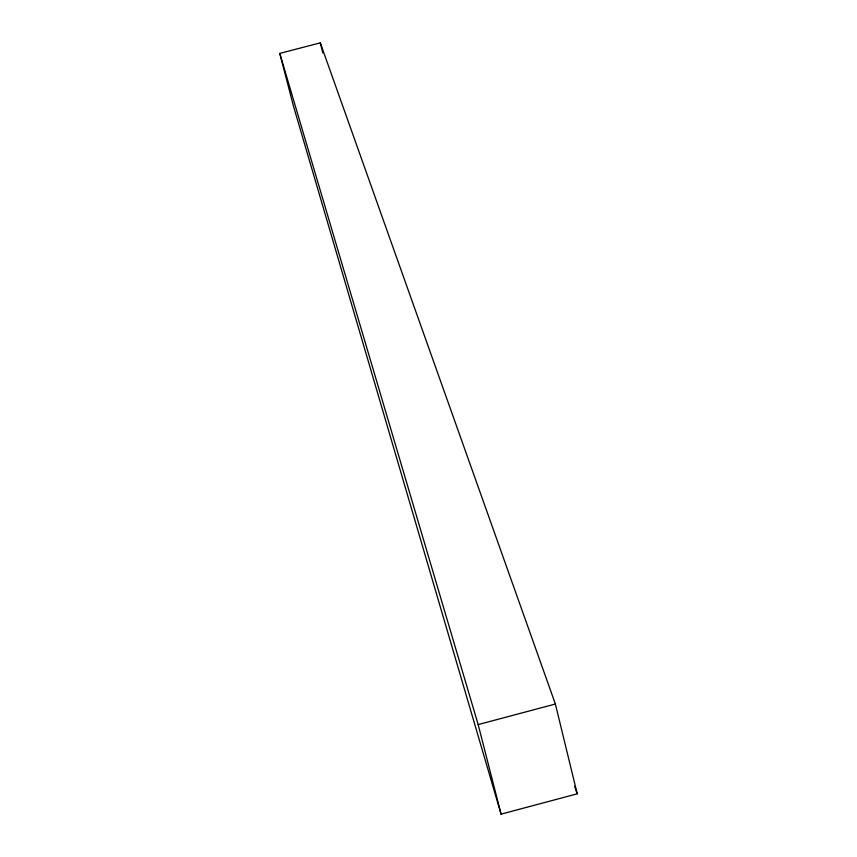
<?xml version="1.0" encoding="UTF-8"?>
<svg xmlns="http://www.w3.org/2000/svg" width="857" height="857" viewBox="0 0 857 857"><rect width="100%" height="100%" fill="white"/><g stroke="black" fill="none" stroke-linecap="round" stroke-linejoin="round"><path stroke-width="1.29" d="M279.778 53.402L478.174 724.583L555.379 704.026L577.222 793.818L501.077 814.15L293.287 105.465L279.778 53.402L320.293 42.85L555.379 704.026M574.576 786.233L577.222 793.818M478.174 724.583L501.077 814.15M320.293 42.85L322.875 53.016"/></g></svg>
